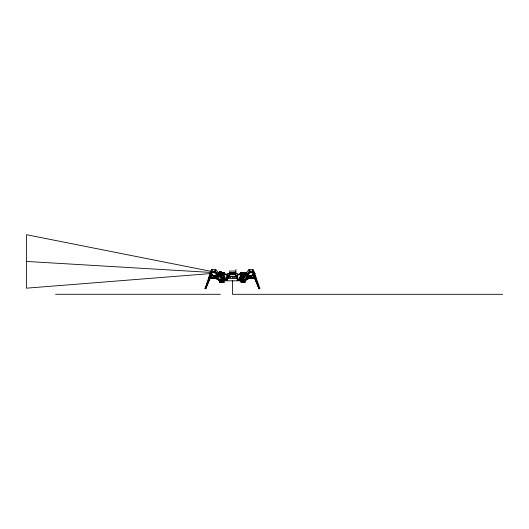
<?xml version="1.0" encoding="UTF-8"?>
<svg xmlns="http://www.w3.org/2000/svg" width="529" height="529" viewBox="0 0 529 529"><rect width="100%" height="100%" fill="white"/><g stroke="black" fill="none" stroke-linecap="round" stroke-linejoin="round"><path stroke-width="0.4" stroke-dasharray="2.65 1.98" d="M245.396 277.857L246.263 277.857M245.383 279.14L245.383 277.685L245.41 278.062A1.455 0.833 90 0 0 245.496 278.413M251.295 274.267A1.455 0.833 90 0 1 251.249 273.896"/><path stroke-width="0.79" d="M217.67 277.857L217.67 279.14L221.274 279.14M218.497 279.14L218.497 280.317L220.163 280.317M218.993 279.14L218.993 280.317L220.672 281.692L221.406 281.692L221.406 282.301M221.876 279.729L221.876 282.301L219.343 282.301L219.251 279.993M219.416 272.574L219.456 273.222M219.727 279.14L219.727 280.317L221.406 281.692M219.806 277.031L221.393 277.646L219.806 277.031L219.806 275.807M220.137 277.031L220.137 275.807M220.672 282.301L220.672 281.692M220.666 273.731L220.666 272.574L218.497 272.574L219.912 272.574L219.866 273.341L219.747 272.574M221.056 276.012L221.056 279.722L224.554 279.722L224.554 279.147L221.684 279.14L221.684 276.812M221.056 274.505L221.056 273.116L224.309 273.116L224.309 273.698L223.298 274.313L222.015 273.731M220.672 272.7L220.672 273.42L221.433 273.42L221.433 272.977M221.935 273.698L221.935 273.116M222.035 276.826L222.015 279.14L222.53 277.527M222.187 279.722L222.187 279.147M222.154 273.387L222.114 272.977M222.22 273.387L222.22 272.977M222.339 273.387L222.339 272.977M222.504 273.387L222.504 272.977M222.696 273.387L222.696 272.977M222.868 274.306L222.868 273.698M222.914 273.387L222.914 272.977M223.119 274.306L223.119 273.698M223.132 273.387L223.132 272.977M223.496 281.507L223.331 282.301L219.343 282.301M223.337 273.387L223.344 272.977M223.529 273.387L223.529 272.977M223.707 276.826L223.727 273.698L223.046 274.306M224.058 276.812C223.76 276.012 224.369 271.8 224.395 274.743M229.381 274.134L229.368 276.574L235.478 276.574L235.55 274.134L229.355 274.134L229.368 274.743L235.478 274.743M235.478 276.574L235.478 274.134M237.171 275.358L237.171 273.519L227.827 273.519L227.827 275.358M242.851 279.729L242.851 282.301M243.585 273.42L243.366 272.7M243.988 272.7L244.054 273.42L244.12 272.977M244.815 272.574L244.894 273.348L244.98 272.574M254.555 276.614L253.649 273.48M217.941 273.242L217.459 273.467L217.518 274.201M223.965 277.685C224.779 276.475 224.461 279.2 223.344 277.685M223.998 278.307L223.939 278.221A0.767 0.436 90 0 1 224.078 276.978A0.767 0.436 90 0 1 224.686 277.685L224.561 278.095L224.561 277.282L224.832 277.897L224.137 278.419L221.082 276.145L218.946 275.411L219.475 274.082L221.909 274.082L224.124 276.482A1.223 0.701 90 0 1 224.924 277.368A1.223 0.701 90 0 1 224.488 278.829A1.223 0.701 90 0 1 223.615 278.201L222.749 278.049L222.663 277.474M247.03 277.308A1.455 0.833 90 0 1 247.056 277.685L247.03 278.062A1.455 0.833 90 0 1 246.812 278.717M247.301 273.929L246.785 273.242M217.393 273.559L216.903 274.71L216.645 273.559L217.393 273.559L215.296 270.993L214.556 270.967L216.751 273.691L217.505 273.691M249.172 275.834L248.154 277.553M253.272 271.093L253.609 270.722L252.862 270.901M249.185 275.887L248.041 277.705M242.692 277.599L242.712 279.14L242.196 277.527M218.213 273.242L218.213 274.3M210.449 274.412L210.8 274.386A1.455 0.833 -90 0 1 210.773 273.268L209.557 276.991L217.009 276.998L218.656 273.341A0.754 0.43 -90 0 1 219.416 274.029L217.598 278.347L210.145 278.347L209.841 277.97L205.682 288.517L209.841 277.97L217.293 277.97L217.598 278.347M210.826 272.336A1.455 0.833 -90 0 0 210.284 272.931L204.988 288.834L205.827 288.689L210.145 278.347M209.834 276.369L210.859 274.174M209.993 278.208L217.445 278.221L218.9 274.637L217.148 277.798L216.837 277.421L209.385 277.414L205.47 288.252L205.827 288.689L204.882 288.252M254.542 276.72L254.092 276.905L253.186 275.007M217.214 275.801L214.668 272.693L211.633 272.693L211.091 272.032L211.521 270.954L211.018 270.954L211.342 271.384M212.982 275.801L213.537 276.475L214.728 276.475L215.158 275.397M239.253 279.305L239.981 277.322L241.045 277.282M223.245 278.062A0.767 0.436 90 0 0 223.311 278.221L219.727 275.88L212.85 275.801L210.304 272.693L211.547 269.645L215.839 269.645L218.437 272.819M210.304 272.693L211.131 272.693L210.588 272.032L211.091 272.032L212.05 269.645L211.864 270.901M212.248 275.06L211.388 275.04M214.668 272.693L215.151 271.503M215.296 270.993L215.839 269.645M214.655 275.411L217.485 275.411M215.27 275.807L216.791 278.638A1.455 0.84 90 0 1 216.599 277.956M216.751 273.691L216.526 274.253L217.657 274.71L216.903 274.71L217.154 274.141M216.837 277.421L217.009 276.998M219.872 274.082L219.343 275.411L219.727 275.88M221.082 276.145L221.909 274.082M218.755 274.465L217.445 278.221M209.854 278.049L217.545 277.97L209.696 277.798L205.609 288.424L209.696 277.798L209.385 277.414M205.841 287.247L206.746 285.085M222.517 279.147L223.04 277.89L222.544 277.89M240.675 278.029C240.285 275.854 240.569 279.583 240.04 277.685A0.767 0.436 -90 0 1 240.649 276.978A0.767 0.436 -90 0 1 240.788 278.221L240.1 278.062M242.031 277.983L242.064 277.474M247.268 274.075L246.785 274.3M217.293 277.97L218.629 274.465M216.407 276.998L218.054 273.341A0.754 0.43 -90 0 1 218.226 273.09M211.54 275.007L210.635 276.905L210.165 276.607M210.681 276.812L211.488 275.219A1.455 0.833 -90 0 0 212.096 274.882L210.476 277.52M210.185 273.268L210.998 273.268C210.615 274.015 211.593 276.178 212.063 274.518M211.706 275.219A1.455 0.833 -90 0 0 212.321 274.882L212.38 274.769M247.526 278.995A1.455 0.84 -90 0 0 248.366 278.889L250.376 275.88M252.346 274.769L252.406 274.888A1.455 0.833 90 0 0 253.021 275.219L253.702 274.386L253.629 272.931M247.579 277.798L245.972 274.465L247.281 278.221L254.733 278.208L255.342 277.414L259.203 288.788L254.581 278.347L247.129 278.347L245.311 274.029A0.754 0.43 90 0 1 246.071 273.341L247.889 277.421L247.129 278.347M247.903 277.956A1.455 0.84 -90 0 1 247.717 278.638L247.552 278.889A1.455 0.84 -90 0 1 246.719 278.995M248.723 277.176L249.404 276.131M219.271 272.99L219.271 273.209M223.496 277.256L224.561 277.282M240.735 278.32L243.644 276.145L245.78 275.411L245.251 274.082L242.818 274.082L240.602 276.482A1.223 0.701 -90 0 0 239.802 277.368A1.223 0.701 -90 0 0 240.239 278.829A1.223 0.701 -90 0 0 241.112 278.201L241.74 278.201A1.223 0.701 -90 0 1 240.655 278.618M244.266 276.145L241.356 278.32M241.806 276.065L243.056 274.558L242.427 274.558L243.254 276.614L243.882 276.614L245.383 275.411L244.854 274.082M247.512 275.801L250.058 272.693L253.093 272.693L254.138 272.032L253.596 272.693L254.423 272.693L253.179 269.645L248.888 269.645L246.289 272.819M253.556 271.139L253.054 271.139M249.569 275.397L249.999 276.475L250.554 275.801M249.999 276.475L251.05 275.801M254.423 272.693L251.189 276.475L250.501 276.475M253.775 273.592L253.834 273.519A0.681 0.39 90 0 0 253.973 272.726M244.504 276.204L244.887 275.735M247.334 273.559L248.081 273.559L247.823 274.71L247.334 273.559L249.43 270.993L250.171 270.967L247.975 273.691L247.222 273.691M246.712 274.273L247.069 274.71L248.2 274.253L247.975 273.691M249.628 271.628L252.472 272.693L253.636 272.032L253.206 270.954M247.281 278.221L254.872 278.049L259.117 288.424L255.031 277.798L247.182 277.97M252.915 273.638A1.455 0.833 90 0 1 252.564 274.961L252.366 275.14A1.455 0.833 90 0 1 252.154 275.219M241.779 274.306L242.461 273.698M243.32 282.301L243.32 281.692L245 280.317L246.23 280.317L246.23 279.14M243.32 281.692L244.054 281.692L245.734 280.317L245.734 279.14L245.734 280.317M219.356 273.248C218.305 274.115 219.416 274.392 219.079 273.367M223.681 277.282L223.536 277.897M222.993 278.049L222.987 278.201A1.223 0.701 90 0 0 224.071 278.618M218.358 273.301L218.318 274.22M243.333 277.646L244.92 277.031L244.92 275.807M243.671 277.646L244.92 277.031M211.091 272.032L214.556 270.967M211.633 272.693L215.098 271.628M223.37 278.3L223.066 277.989M239.868 277.798L240.226 278.049L240.226 277.322M209.901 273.632L26.45 288.173L26.45 234.697L211.673 271.47M211.329 270.888L211.613 270.722M219.032 274.981L219.132 274.974A1.223 0.701 -90 0 0 219.7 273.559A1.223 0.701 -90 0 0 218.887 272.567A1.223 0.701 -90 0 0 218.318 273.982L217.717 273.982A1.223 0.701 -90 0 1 218.034 272.739A1.223 0.701 -90 0 1 218.814 272.772M241.059 281.025L241.488 281.025L241.059 281.025L241.059 279.577M240.305 272.7L241.429 272.7M241.019 276.052L240.946 272.7M220.606 273.42L220.52 272.977L223.78 272.977M240.926 272.977L244.133 272.977L242.461 272.977M240.305 273.691L240.464 274.743M214.351 275.88L215.045 275.88M221.77 281.507L224.203 281.507L222.564 281.6L222.564 280.833M242.249 281.507L240.523 281.507L242.745 281.507M219.839 282.301L220.322 282.301M221.77 282.301L221.876 280.899M223.469 282.301L223.324 281.507M241.237 282.301L241.336 280.833M244.874 282.301L241.403 282.301L241.403 281.507L242.956 281.507M211.263 270.306L212.089 270.306M252.961 270.901L253.437 270.894M220.249 271.807L221.598 271.807L220.249 271.966M246.23 272.574L244.061 272.574L244.061 273.731M220.362 272.7L224.435 272.7L223.661 272.7M220.196 272.7L221.651 272.739M222.755 272.7L224.117 272.7M240.563 272.7L244.054 272.7M252.472 272.693L253.636 272.032L252.677 269.645L253.113 270.722M219.251 272.898L219.932 272.924M253.728 273.268L254.542 273.268L259.845 288.252L259.739 288.834L258.899 288.689L259.845 288.252M218.953 273.367L218.272 273.407L218.272 274.134M252.968 273.519L253.834 273.519M218.999 273.731L221.274 273.731M221.684 273.698L225.076 273.691L225.076 274.743M245.172 273.731L239.65 273.691L239.65 274.743M253.94 273.771L255.586 273.771M224.666 274.134L228.588 274.134M237.025 274.134L240.113 274.134M252.809 274.306L253.563 274.306L253.107 274.597M247.717 276.998L255.17 276.991L253.953 273.268A1.455 0.833 90 0 1 253.927 274.386L254.297 274.419M221.664 274.584L222.299 274.558L221.472 276.614L220.461 276.145M223.774 274.743L226.941 274.743L226.941 275.748L228.092 275.748L228.098 277.791L226.544 277.791M241.012 274.743L237.786 274.743L237.786 275.748L236.635 275.748L236.628 277.791L237.719 277.791M247.069 274.71L247.823 274.71L247.572 274.141M252.406 274.888L253.219 274.882M211.302 274.961L212.321 274.888M252.564 274.961L253.424 274.961M252.478 275.06L253.338 275.04M229.355 275.358L226.967 275.358M237.805 275.358L235.359 275.358M247.241 275.411L250.072 275.411M245 275.88L251.877 275.801M227.53 275.966L229.983 275.966M235.332 275.966L237.091 275.966M249.066 276.131L249.43 276.204M250.191 276.184L249.602 276.184L247.936 278.638A1.455 0.84 -90 0 0 248.127 277.956M227.377 276.33L229.95 276.33M234.81 276.33L237.091 276.33M253.933 274.419L254.872 276.244M226.974 280.377L226.941 276.363L228.098 276.363L227.774 275.748M236.628 276.363L237.786 276.363M209.127 276.594L209.715 276.594M223.959 276.568L223.337 276.568L222.504 275.563M255.011 276.594L255.6 276.594M224.25 276.918L223.622 276.918A0.767 0.436 90 0 0 223.509 276.945M240.477 276.918L241.105 276.918M223.622 277.196L224.25 277.196M240.477 277.196L241.105 277.196M247.889 277.421L255.342 277.414M208.697 277.665L209.286 277.665M226.511 277.665L230.756 277.665L230.756 276.33M255.441 277.665L256.029 277.665M241.31 277.89L242.183 277.89M246.957 277.923L247.559 277.923M248.18 277.97L254.885 277.97L259.045 288.517L254.733 278.208M210.555 278.135L217.373 278.135M240.106 278.109L241.105 278.175M247.354 278.135L254.171 278.135M240.364 278.419L241.217 278.419M240.477 278.446L241.105 278.446M209.458 278.598L210.046 278.598M214.939 275.88L215.124 276.184L214.536 276.184L216.202 278.638L217.174 278.889A1.455 0.84 90 0 0 218.008 278.995M226.551 278.565L238.11 278.565M247.717 278.638L248.524 278.638M254.68 278.598L255.269 278.598M223.84 279.305L227.556 279.305L227.556 280.377L226.359 280.072M240.887 279.305L237.171 279.305L237.171 280.377L238.367 280.072M221.545 279.603L222.306 279.603M242.421 279.603L243.181 279.603M221.525 280.072L226.974 280.072M237.752 280.072L243.201 280.072M241.898 280.681L243.201 280.681M222.372 280.833L239.756 280.793L239.756 279.557M241.131 280.833L242.355 280.833M223.767 282.301L224.203 282.301L222.2 282.301M240.807 282.301L245.383 282.301L245.383 279.96M55.545 294.283L220.355 294.283M502.55 294.303L232.423 294.303L232.423 280.317M221.135 272.7L221.433 273.42M240.821 272.7L244.365 272.7M240.378 273.691L240.331 274.743M249.681 275.88L249.457 275.807M243.856 279.14L245 279.14L245 280.317M26.45 261.432L210.727 272.422M245.648 274.181L245.767 273.301L245.648 274.181A1.223 0.701 90 0 0 245.74 274.472M250.171 270.967L253.014 272.032M240.755 273.698L241.429 274.313L242.712 273.731M222.266 273.698L222.947 274.306M219.839 275.735L220.223 276.204M211.712 272.032L212.255 272.693M214.172 275.801L214.728 276.475M213.676 275.801L214.225 276.475M216.573 277.553L215.541 275.887M216.685 277.705L215.554 275.834M216.202 278.638L216.361 278.889A1.455 0.84 90 0 0 217.201 278.995M254.251 277.52L252.631 274.882A1.455 0.833 90 0 0 253.239 275.219M252.664 274.518L253.021 275.219M246.673 273.341L248.319 276.998M245.952 274.637L247.433 277.97M241.687 277.89L242.209 279.147M245.972 274.465L247.427 278.049M248.888 269.645L249.43 270.993M249.576 271.503L250.058 272.693M242.818 274.082L243.644 276.145M224.858 277.778L225.473 279.305M216.421 278.161L216.553 278.406A0.873 0.503 90 0 0 216.672 278.505M254.872 275.589L254.171 273.295M254.542 273.268L254.442 272.931A1.455 0.833 90 0 0 254.112 272.448M217.683 277.857L217.697 278.062A1.455 0.833 -90 0 0 217.783 278.413M247.056 277.685L247.056 279.14L240.173 279.147L240.173 279.722L243.671 279.722L243.671 276.012M243.671 274.505L243.671 273.116L240.417 273.116L240.417 273.698M243.294 272.977L243.294 273.387L243.664 272.7L243.664 273.42M243.042 276.812L243.042 279.14M242.791 273.116L242.791 273.698M242.573 273.387L242.533 272.977L242.507 273.387M242.54 279.147L242.54 279.722M242.388 272.977L242.388 273.387M242.222 272.977L242.222 273.387M242.031 272.977L242.031 273.387M241.859 273.698L241.859 274.306M241.594 272.977L241.594 273.387M241.608 273.698L241.608 274.306M241.383 272.977L241.389 273.387M241.198 272.977L241.198 273.387M240.669 273.698L240.669 276.812M244.054 281.692L244.054 282.301M243.32 272.977L243.32 273.42M243.102 272.7L243.089 273.42L243.076 272.977M242.163 280.833L242.163 281.6M241.945 280.072L241.945 280.833M241.125 279.457L241.125 281.025M237.719 276.363L237.752 280.377M236.496 278.618L236.496 277.665L232.257 277.665L232.257 276.33M235.987 269.413L235.987 272.911M235.617 273.519L235.617 273.123L229.328 273.123L229.328 273.519M235.412 273.123L235.412 272.495L229.533 272.495L229.533 273.123M235.174 272.495L235.174 271.027L229.765 271.027L229.765 272.495M227.007 276.363L227.007 277.791M224.263 273.691L224.263 274.743M223.906 272.7L223.906 273.42M223.39 280.833L223.39 281.6M222.835 272.977L222.835 273.42M222.828 280.833L221.525 280.681L221.525 279.305M222.782 280.072L222.782 280.833M221.625 272.7L221.638 273.42M221.062 272.7L221.142 273.42M220.507 272.739L220.507 273.348M246.025 274.882A1.223 0.701 90 0 0 246.197 274.974L245.595 274.974A1.223 0.701 90 0 1 245.026 273.559A1.223 0.701 90 0 1 245.84 272.567A1.223 0.701 90 0 1 246.408 273.982L247.01 273.982A1.223 0.701 90 0 0 246.693 272.739A1.223 0.701 90 0 0 245.912 272.772M210.892 273.519A0.681 0.39 -90 0 1 210.8 272.567M212.995 275.087A1.455 0.833 -90 0 1 212.36 275.14L212.162 274.961A1.455 0.833 -90 0 1 211.812 273.638M218.722 279.094A1.455 0.833 -90 0 1 218.292 279.094M217.67 277.685A1.455 0.833 -90 0 1 217.783 276.958M217.862 279.094A1.455 0.833 -90 0 1 216.837 278.062M216.923 276.958A1.455 0.833 -90 0 1 217.227 276.422M248.055 278.505A0.873 0.503 -90 0 1 247.797 278.538M246.435 279.094A1.455 0.833 90 0 1 246.005 279.094M247.889 278.062A1.455 0.833 90 0 1 246.864 279.094M247.803 276.958A1.455 0.833 90 0 1 247.889 277.308M210.562 273.268A0.873 0.503 -90 0 1 210.76 272.977M217.009 278.638A1.455 0.84 90 0 1 216.824 277.956M241.528 277.487A0.767 0.436 -90 0 1 241.482 278.062M240.569 276.898A1.223 0.701 -90 0 1 241.045 276.469M246.283 273.017A0.754 0.43 90 0 1 246.593 273.195M218.742 273.288A0.754 0.43 -90 0 1 218.761 274.201M223.502 276.482A1.223 0.701 90 0 1 224.157 276.898M255.13 278.684L254.099 278.221L255.13 278.684M210.482 278.049L209.735 278.856L210.482 278.049M221.889 281.025L221.525 281.025L221.889 281.025M220.249 271.582L219.198 271.582L219.198 272.719L220.249 272.19L220.249 271.582M241.813 273.387L241.813 272.977L241.892 273.42"/></g></svg>
